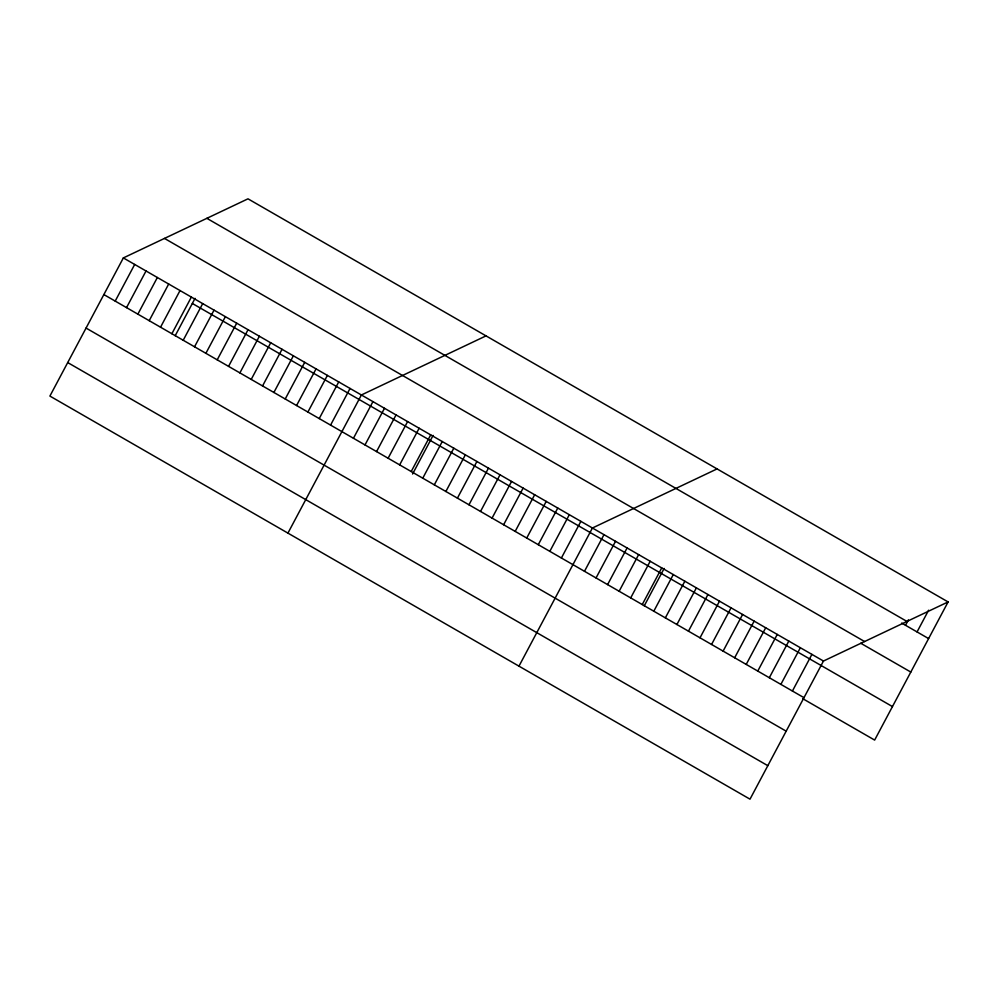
<?xml version="1.0" encoding="UTF-8"?>
<svg xmlns="http://www.w3.org/2000/svg" width="998" height="998" viewBox="0 0 998 998"><rect width="100%" height="100%" fill="white"/><g stroke="black" fill="none" stroke-linecap="round" stroke-linejoin="round"><path stroke-width="1.5" d="M123.353 257.921L49.9 396.069L750.009 799.173L823.462 661.038L948.1 601.931L247.991 198.827L123.353 257.921L823.462 661.038M115.207 301.097L134.693 264.445M126.534 307.621L146.02 270.982M137.874 314.145L157.36 277.506M149.213 320.67L168.687 284.031M160.541 327.207L180.027 290.555M171.881 333.731L191.367 297.08M175.199 335.727L195.059 298.352M183.208 340.256L202.694 303.617M194.548 346.78L214.034 310.141M205.887 353.304L225.373 316.665M217.215 359.829L236.701 323.19M228.554 366.366L248.04 329.714M239.894 372.89L259.368 336.239M251.222 379.415L270.708 342.776M262.561 385.939L282.047 349.3M273.889 392.464L293.375 355.824M285.228 398.988L304.714 362.349M296.568 405.525L316.054 368.873M307.895 412.049L327.381 375.398M319.235 418.574L338.721 381.935M330.575 425.098L350.049 388.459M287.935 533.119L361.388 394.983L486.026 335.877M353.454 438.272L372.94 401.633M365.006 444.933L384.492 408.282M376.558 451.583L396.044 414.931M388.11 458.232L407.596 421.593M399.662 464.881L419.148 428.242M411.213 471.53L430.699 434.891M412.573 474.025L433.107 435.415M422.765 478.192L442.251 441.54M434.317 484.841L453.803 448.189M445.869 491.49L465.355 454.839M457.421 498.139L476.907 461.5M468.973 504.788L488.459 468.149M480.525 511.438L500.01 474.799M492.076 518.099L511.562 481.448M503.628 524.748L523.114 488.097M515.18 531.398L534.666 494.746M526.732 538.047L546.218 501.408M538.284 544.696L557.77 508.057M549.836 551.345L569.322 514.706M561.387 558.007L580.873 521.355M518.972 666.153L592.425 528.004L717.063 468.91M584.491 571.305L603.977 534.666M596.043 577.954L615.529 541.315M607.595 584.603L627.081 547.964M619.147 591.253L638.633 554.614M630.699 597.914L650.185 561.263M642.25 604.563L661.736 567.912M644.271 605.811L664.144 568.448M653.802 611.213L673.288 574.574M665.354 617.862L684.84 581.223M676.906 624.511L696.392 587.872M688.458 631.16L707.944 594.521M700.01 637.822L719.496 601.17M711.562 644.471L731.047 607.819M723.113 651.12L742.599 614.481M734.665 657.769L754.151 621.13M746.217 664.419L765.703 627.779M757.769 671.068L777.255 634.429M769.321 677.729L788.807 641.078M780.873 684.379L800.359 647.727M792.424 691.028L811.91 654.389M905.51 625.272L908.405 619.845M917.062 631.921L928.614 610.215M948.1 601.931L874.647 740.079L802.766 698.687M206.86 218.325L906.97 621.442M901.656 623.064L928.614 638.583M164.483 238.422L864.592 641.527M860.75 643.248L910.812 672.066M192.352 303.467L892.462 706.584M103.867 294.572L803.976 697.677M86.053 328.068L786.175 731.172M67.714 362.573L767.824 765.678"/></g></svg>
